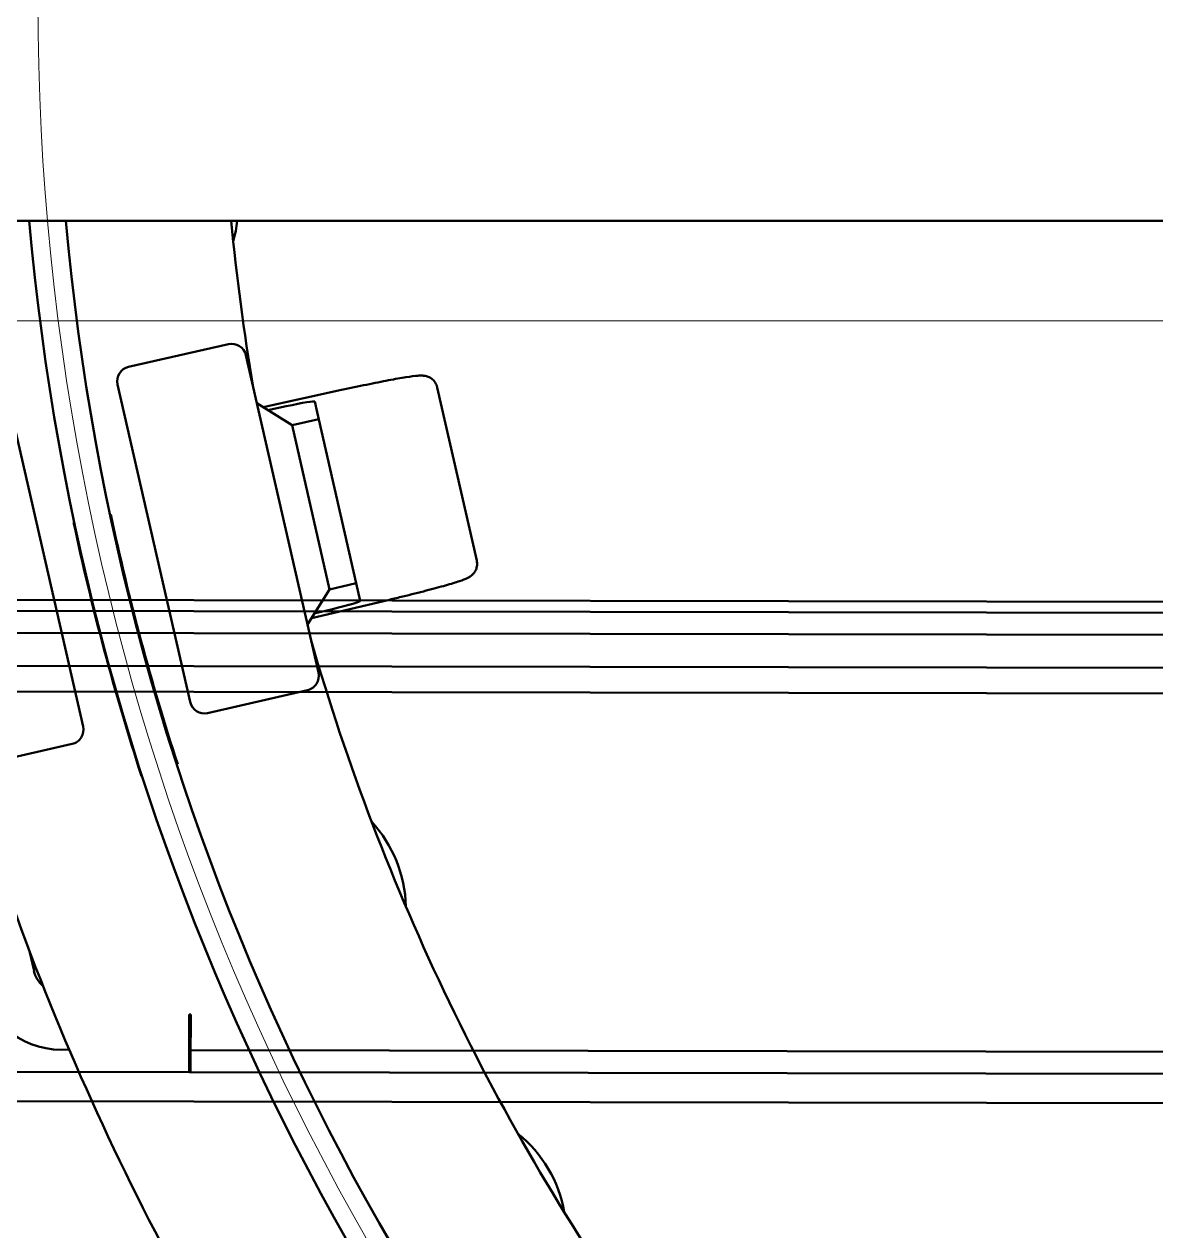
# Model space of a CAD drawing. Extents: x -3873 to 164127, y 7129 to 96529.
# Drawn here: x 50549.8 to 50704.5, y 61118.3 to 61283.2 of the extents above; entities that cross this region are included whole.
import ezdxf

# ---------------------------------------------------------------- set-up
doc = ezdxf.new("R2010")
doc.units = 0
doc.layers.get('0').update_dxf_attribs({"linetype": 'CONTINUOUS'})
doc.layers.add('LAYOUT Kromeka', color=1, linetype='CONTINUOUS', lineweight=5)
doc.layers.add('Visible (ISO)', color=7, linetype='CONTINUOUS', lineweight=50)

# ---------------------------------------------------------------- blocks, each defined once
blk = doc.blocks.new('KD43-180-CCW Feet Cutter & Unloader')
at = {"color": 3}
blk.add_lwpolyline([(815.3, 34.25), (815.3, 840, -1), (1495.8, 840), (1495.8, 34.25)], format="xyb", dxfattribs=at)
at = {"layer": 'Visible (ISO)', "color": 1}
for p, q in [((1496.32, 972.49), (1496.94, 969.81)), ((1481.54, 945.84), (1481.63, 945.87)), ((1476.69, 944.26), (1476.78, 944.29)), ((1504.77, 944.61), (1491.12, 941.49)), ((1483.2, 940.9), (1483.11, 940.88)), ((1478.26, 939.62), (1478.17, 939.59)), ((1499.53, 895.71), (1489.61, 939.09)), ((1472.59, 937.26), (1458.95, 934.14)), ((1474.99, 935.75), (1484.9, 892.37)), ((1467.35, 888.36), (1457.44, 931.74)), ((1486.03, 930.84), (1486.13, 930.86)), ((1486.23, 930.51), (1486.13, 930.49)), ((1481.25, 929.37), (1481.16, 929.34)), ((1455.94, 920.37), (1458.95, 925.16)), ((1447.75, 921.78), (1458.4, 924.3)), ((1458.01, 923.67), (1455.54, 923.07)), ((1451.73, 921.95), (1452.06, 920.5)), ((1457.62, 896.15), (1452.06, 920.5)), ((1452.28, 919.54), (1455.94, 920.37)), ((1461.06, 897.95), (1455.94, 920.37)), ((1435.81, 916.43), (1441.22, 892.76)), ((1490.91, 911.23), (1490.81, 911.21)), ((1485.92, 910.17), (1485.83, 910.15)), ((1457.4, 897.11), (1461.06, 897.95)), ((1461.06, 897.95), (1465.85, 894.94)), ((1464.99, 895.48), (1454.3, 893.12)), ((1457.62, 896.15), (1457.96, 894.7)), ((1461.87, 895.35), (1464.36, 895.88)), ((1483.4, 889.97), (1469.75, 886.86)), ((1185.8, 870), (1645.8, 870))]:
    blk.add_line(p, q, dxfattribs=at)
for centre, radius, start, end in [((1155.8, 840), 342.5, 5.025, 84.975), ((1155.8, 840), 337.5, 5.0997, 84.9003), ((1155.8, 840), 365, 16.6594, 34.7906), ((1155.8, 840), 315, 16.0987, 35.3513), ((1441.18, 1008.48), 17.6, 189.8362, 231.2778), ((1492.52, 971.62), 11.66, 12.87, 94.9008), ((1492.52, 971.62), 3.91, 12.87, 48.7359), ((1463.1, 964.07), 17.6, 181.2648, 222.7063), ((1155.8, 840), 342.6, 12, 18), ((1155.8, 840), 337.4, 12, 18), ((1491.56, 939.54), 2, 102.87, 192.87), ((1473.04, 935.31), 2, 12.87, 102.87), ((1459.39, 932.19), 2, 102.87, 192.87), ((1484.94, 915.2), 15, 104.607, 104.989), ((1155.8, 840), 315, 5.465, 9.6413), ((1482.95, 891.92), 2, 282.87, 12.87), ((1469.3, 888.81), 2, 192.87, 282.87), ((1486.02, 867.98), 17.6, 164.1219, 173.3995)]:
    blk.add_arc(centre, radius, start, end, dxfattribs=at)
for centre, major_axis, start_param, end_param in [((1457.58, 923.28), (-5.85, -1.34), 5.058743, 6.283185), ((1463.8, 896.04), (5.85, 1.34), 3.141593, 4.366035)]:
    blk.add_ellipse(centre, major_axis=major_axis, ratio=0.043247, start_param=start_param, end_param=end_param, dxfattribs=at)
for points, knots in [([(1435.81, 916.43), (1435.76, 916.65), (1435.75, 916.88), (1435.79, 917.3), (1435.84, 917.49), (1435.99, 917.84), (1436.07, 917.98), (1436.26, 918.23), (1436.35, 918.32), (1436.53, 918.49), (1436.61, 918.55), (1436.82, 918.69), (1436.92, 918.75), (1437.38, 918.98), (1437.7, 919.09), (1438.66, 919.41), (1439.3, 919.61), (1440.84, 920.04), (1441.73, 920.28), (1443.71, 920.8), (1444.79, 921.07), (1446.52, 921.49), (1447.13, 921.63), (1447.75, 921.78)], [-1.570796, -1.570796, -1.570796, -1.570796, -1.556434, -1.556434, -1.540645, -1.540645, -1.520855, -1.520855, -1.495806, -1.495806, -1.462189, -1.462189, -1.400907, -1.400907, -1.157078, -1.157078, -0.876231, -0.876231, -0.595385, -0.595385, -0.314539, -0.314539, -0.166564, -0.166564, -0.166564, -0.166564]), ([(1454.3, 893.12), (1453.12, 892.86), (1451.96, 892.62), (1449.79, 892.17), (1448.78, 891.97), (1446.96, 891.62), (1446.16, 891.48), (1444.82, 891.27), (1444.29, 891.2), (1443.63, 891.15), (1443.44, 891.14), (1443.05, 891.17), (1442.91, 891.18), (1442.55, 891.28), (1442.37, 891.33), (1441.97, 891.58), (1441.78, 891.72), (1441.46, 892.14), (1441.33, 892.36), (1441.24, 892.66), (1441.23, 892.71), (1441.22, 892.76)], [0.166564, 0.166564, 0.166564, 0.166564, 0.447411, 0.447411, 0.728257, 0.728257, 1.009104, 1.009104, 1.28995, 1.28995, 1.430373, 1.430373, 1.491026, 1.491026, 1.527158, 1.527158, 1.550616, 1.550616, 1.567689, 1.567689, 1.570796, 1.570796, 1.570796, 1.570796])]:
    blk.add_open_spline(points, degree=3, knots=knots, dxfattribs=at)
blk = doc.blocks.new('FP01_Feet_Scalder')
at = {"layer": 'Visible (ISO)', "color": 0}
for p, q in [((2458, 399.82), (2458, -35.18)), ((2459.5, 399.82), (2459.5, -35.18)), ((2450.5, -85), (2450.5, 396.43)), ((2395, 331.28), (2395, 391.5)), ((2447, 391.5), (2447, -81.5)), ((2391, 368.05), (2391, 5.07)), ((2455, 359.5), (2455, 42)), ((2402.9, 331.28), (2395, 331.28)), ((2395, 331.28), (2395, 331.08)), ((2395, 331.08), (2395, -82.81)), ((2395, 331.08), (2398, 331.08)), ((2398, -82.81), (2398, 331.08)), ((2398, 331.08), (2401.4, 331.08)), ((2401.4, 331.08), (2402.9, 331.08)), ((2402.9, 331.08), (2402.9, 331.28))]:
    blk.add_line(p, q, dxfattribs=at)
blk = doc.blocks.new('feet_scalder_platform')
at = {"ltscale": 20}
blk.add_line((1220, -2751.15), (-520, -2751.15), dxfattribs=at)

msp = doc.modelspace()

# ---------------------------------------------------------------- block references
at = {"layer": 'LAYOUT Kromeka', "color": 6, "ltscale": 20, "rotation": 180}
msp.add_blockref('KD43-180-CCW Feet Cutter & Unloader', (52047.45, 62126.3), dxfattribs=at)
at = {"layer": 'LAYOUT Kromeka', "rotation": 89.90410115215707}
msp.add_blockref('FP01_Feet_Scalder', (50899.6, 58744.4), dxfattribs=at)
at = {"layer": 'LAYOUT Kromeka', "color": 0, "linetype": 'Continuous', "ltscale": 50, "xscale": -1, "rotation": 180}
msp.add_blockref('feet_scalder_platform', (50992.19, 58491.46), dxfattribs=at)

doc.saveas('drawing.dxf')
